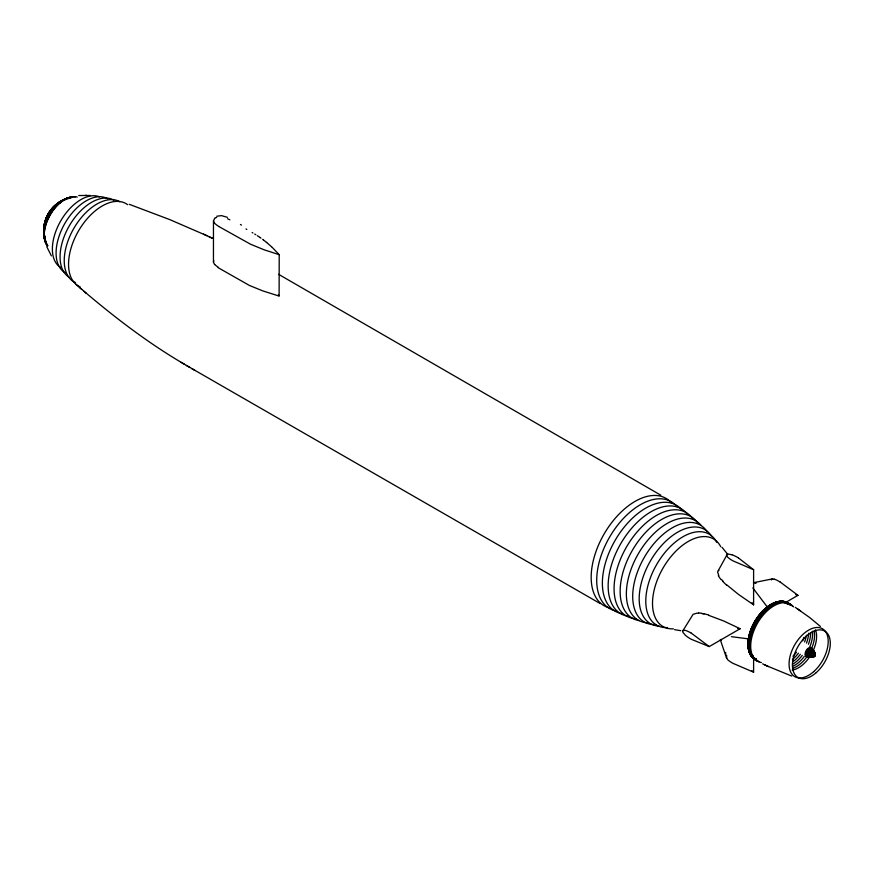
<?xml version="1.0" encoding="UTF-8"?>
<svg xmlns="http://www.w3.org/2000/svg" width="874" height="874" viewBox="0 0 874 874"><rect width="100%" height="100%" fill="white"/><g stroke="black" fill="none" stroke-linecap="round" stroke-linejoin="round"><path stroke-width="1.31" d="M214.589 264.603L213.453 262.156L213.464 220.86L214.72 218.314M218.161 267.695L249.418 285.448L262.779 290.889L278.347 295.827A3.54 2.032 -0.2 0 0 279.112 295.904L279.21 254.673L272.196 247.353M213.453 262.156L213.813 260.747M708.65 615.318L723.541 620.922L740.136 628.734L709.24 646.574L691.323 639.298A34.731 20.047 60 0 1 685.391 635.289L683.031 632.47A2.983 1.715 60 0 1 682.692 631.531L682.692 630.952A2.983 1.715 60 0 1 683.031 630.416L685.402 630.383A34.731 20.047 60 0 1 691.323 633.191M771.349 579.975L771.425 579.713A2.983 1.715 60 0 1 771.764 579.178L774.146 579.156M682.616 631.203L693.082 614.346L696.742 613.187A27.553 21.347 41.6 0 1 697.594 613.209L698.632 613.264M731.877 554.75L728.293 554.083A2.983 1.715 0 0 0 727.31 554.247L717.991 571.115A4.02 3.07 23.9 0 0 717.652 572.055L718.778 575.54M726.982 554.356L726.797 554.542A2.983 1.715 0 0 0 726.513 555.11L727.671 557.175A34.731 20.047 0 0 0 733.067 560.9L753.606 569.728L753.606 604.841L738.541 594.451L726.818 584.914M785.387 602.612L797.973 595.336L780.056 581.931M216.796 216.239L221.483 215.616L227.404 217.342M215.168 217.877L216.686 217.397M755.092 583.384L756.065 583.187M753.432 582.707L772.485 578.894M78.769 195.525L90.284 195.47M85.707 195.284L86.318 195.306M740.136 628.734L737.612 628.504M731.44 636.687L749.094 638.949M674.564 629.662L680.78 630.689M702.073 613.69L703.92 614.051M279.21 254.673L264.188 249.822L250.499 244.207L218.839 226.519M797.973 595.336L795.799 594.659M791.746 676.072L766.771 665.824M129.254 204.308L169.665 219.56L206.996 235.74M753.606 657.652L753.606 672.182L733.035 663.377A34.731 20.047 0 0 1 727.605 659.662L726.513 657.576A2.983 1.715 0 0 1 726.797 657.008M209.115 236.745L212.59 238.351L203.555 234.134M762.631 663.858L766.367 665.638M764.695 664.852L768.432 666.611M600.23 603.584L186.402 365.441M240.426 224.487L241.497 225.099M246.02 228.966L246.818 229.425M278.577 274.316L660.81 495.187M79.381 287.317C112.342 315.634 146.919 342.346 184.49 364.294M191.712 368.544L195.11 370.521M252.127 232.506L252.914 232.965M181.115 362.317L189.789 367.43M738.344 557.852L753.606 569.728M691.323 633.169L709.24 646.574M254.738 234.068L255.765 234.702M257.284 235.674L258.529 236.493M259.021 236.821L259.764 237.313M795.264 607.321L809.783 617.623L820.402 626.429M260.004 237.488L260.965 238.154M797.164 608.61L798.683 609.67M799.054 609.921L800.551 610.97M262.626 239.356L263.314 239.869M263.555 240.044L265.598 241.639M266.035 241.989L266.701 242.535M266.92 242.71L271.792 246.971M84.024 291.337L86.428 293.424M75.579 283.974L81.719 289.36M751.924 670.642L753.606 672.182M722.929 581.035L722.066 580.063A39.778 32.218 14 0 1 721.542 579.473M278.347 294.822L279.112 295.904M722.044 547.353L727.616 554.192M768.202 608.195L752.82 587.896M214.425 222.892L213.464 220.86M752.077 602.667L753.606 604.841M51.38 255.885L46.803 246.796M720.329 639.735L726.622 658.341M721.269 639.364L721.498 640.074M725.54 652.397L725.846 653.348M726.414 655.085L726.731 656.024M218.893 226.486A30.656 17.698 0 0 1 214.305 222.936M227.535 218.719A30.721 17.742 0 0 1 229.851 219.844M218.424 267.378A27.52 17.327 -4.5 0 1 214.818 264.505M47.349 218.194A12.356 7.134 -60 0 1 49.578 213.464M46.475 219.472A14.126 8.15 -60 0 1 53.707 208.056M45.415 222.914A15.645 9.024 -60 0 1 55.575 206.122M45 227.557A16.999 9.811 -60 0 1 56.034 205.357M44.683 228.507A18.234 10.521 -60 0 1 60.164 202.888M44.323 228.343A19.348 11.165 -60 0 1 59.913 202.56M44.126 229.13A20.397 11.766 -60 0 1 62.557 201.304M44.082 231.064A21.358 12.323 -60 0 1 62.24 201.042M44.181 233.008A22.276 12.848 -60 0 1 63.999 200.233M45.23 236.996A23.128 13.35 -60 0 1 48.136 214.6A23.128 13.35 -60 0 1 65.812 199.556M45.24 237.881A23.937 13.809 -60 0 1 48.245 214.698A23.937 13.809 -60 0 1 66.544 199.13M44.803 237.684A24.712 14.257 -60 0 1 49.261 213.278A24.712 14.257 -60 0 1 68.412 198.627M44.847 238.482A25.444 14.683 -60 0 1 49.447 213.354A25.444 14.683 -60 0 1 69.166 198.267M46.016 241.388A26.144 15.087 -60 0 1 49.163 214.239A26.144 15.087 -60 0 1 71.078 197.928M46.136 242.196A26.81 15.47 -60 0 1 48.9 215.19A26.81 15.47 -60 0 1 70.63 197.633M46.977 243.955A27.455 15.841 -60 0 1 48.638 216.195A27.455 15.841 -60 0 1 71.351 197.349M47.95 245.616A28.066 16.191 -60 0 1 47.141 244.742M45.787 242.655A28.066 16.191 -60 0 1 49.807 214.611A28.066 16.191 -60 0 1 72.061 197.098M46.584 244.502A28.656 16.53 -60 0 1 50.561 213.868A28.656 16.53 -60 0 1 75.306 197M47.524 246.271A29.224 16.868 -60 0 1 50.823 213.988A29.224 16.868 -60 0 1 77.273 197.065M60.732 267.477A40.335 23.27 -60 0 1 60.022 222.16A40.335 23.27 -60 0 1 99.549 196.858M64.916 272.535A42.618 24.592 -60 0 1 64.916 223.318A42.618 24.592 -60 0 1 107.502 198.693M69.286 277.255A44.53 25.696 -60 0 1 69.286 225.842A44.53 25.696 -60 0 1 113.784 200.113M75.503 282.597A46.169 26.635 -60 0 1 72.99 229.873A46.169 26.635 -60 0 1 119.935 201.763M80.168 286.934A47.6 27.465 -60 0 1 78.409 231.097A47.6 27.465 -60 0 1 127.615 204.68M608.741 607.681A61.967 35.758 -60 0 1 605.147 532.222A61.967 35.758 -60 0 1 671.822 503.348M616.749 611.057A61.683 35.583 -60 0 1 609.495 537.281A61.683 35.583 -60 0 1 676.979 506.647M622.255 613.712A61.224 35.321 -60 0 1 615.056 540.482A61.224 35.321 -60 0 1 682.026 510.077M627.827 616.192A60.568 34.949 -60 0 1 620.704 543.737A60.568 34.949 -60 0 1 686.975 513.661M636.064 618.781A59.727 34.457 -60 0 1 626.45 547.058A59.727 34.457 -60 0 1 693.333 519.495M639.211 620.616A58.678 33.857 -60 0 1 633.366 548.632A58.678 33.857 -60 0 1 698.009 523.362M647.503 622.823A57.422 33.136 -60 0 1 637.255 555.646A57.422 33.136 -60 0 1 701.079 525.34M655.839 624.571A55.98 32.294 -60 0 1 643.33 559.087A55.98 32.294 -60 0 1 706.99 531.523M659.204 626.155A54.341 31.355 -60 0 1 650.453 560.889A54.341 31.355 -60 0 1 711.305 535.817M667.507 627.576A52.538 30.306 -60 0 1 656.68 564.484A52.538 30.306 -60 0 1 716.691 542.295M673.417 628.843A50.561 29.17 -60 0 1 662.995 568.122A50.561 29.17 -60 0 1 720.755 546.774M808.384 656.407A5.091 2.939 -60 0 1 805.052 654.102A5.091 2.939 -60 0 1 808.559 648.016A5.091 2.939 -60 0 1 812.23 649.753M809.171 656.429A4.894 2.83 -60 0 1 805.719 654.331A4.894 2.83 -60 0 1 809.335 648.333A4.894 2.83 -60 0 1 812.623 650.715A3.649 2.098 -60 0 1 814.098 654.08M809.706 656.56A4.687 2.709 -60 0 1 806.396 654.648A4.687 2.709 -60 0 1 809.706 648.901A4.687 2.709 -60 0 1 813.028 650.813M810.012 656.811A4.468 2.578 -60 0 1 807.106 654.418A4.468 2.578 -60 0 1 810.766 649.142A4.468 2.578 -60 0 1 813.323 652.037M810.777 656.789A4.217 2.436 -60 0 1 807.794 654.823A4.217 2.436 -60 0 1 811.192 649.688A4.217 2.436 -60 0 1 813.683 652.397M811.509 656.756A3.944 2.272 -60 0 1 808.516 655.271A3.944 2.272 -60 0 1 811.509 650.322A3.944 2.272 -60 0 1 814.065 652.517M812.022 656.822A3.649 2.098 -60 0 1 809.28 655.085A3.649 2.098 -60 0 1 812.623 650.671M813.486 655.992A3.31 1.912 -60 0 1 810.078 656.112A3.31 1.912 -60 0 1 812.645 651.425A3.31 1.912 -60 0 1 814.492 654.156M814.557 655.052A2.928 1.682 -60 0 1 811.116 656.8A2.928 1.682 -60 0 1 812.656 652.343A2.928 1.682 -60 0 1 814.885 654.102M755.846 659.542A32.382 18.693 -60 0 1 754.644 621.556A32.382 18.693 -60 0 1 788.14 603.595M790.522 605.42A32.655 18.857 -60 0 0 755.977 619.633A32.655 18.857 -60 0 0 755.977 659.936A32.709 18.878 -60 0 1 756.065 619.677A32.709 18.878 -60 0 1 790.664 605.453M757.539 660.678A32.764 18.922 -60 0 1 755.038 621.785A31.934 18.441 -60 0 1 788.031 604.043M789.965 604.502A32.764 18.922 -60 0 0 755.038 621.785A31.934 18.441 -60 0 0 756.174 659.215M758.02 661.05A32.851 18.966 -60 0 1 755.518 622.059A32.851 18.966 -60 0 1 790.533 604.732M759.014 661.684A32.906 18.999 -60 0 1 757.102 621.622A32.906 18.999 -60 0 1 792.532 606.305M761.385 662.568A32.906 18.999 -60 0 1 757.507 623.206A32.906 18.999 -60 0 1 793.537 606.884M815.453 629.815A25.554 14.76 -60 0 1 812.995 651.043M809.357 657.346A25.554 14.76 -60 0 1 792.205 670.085M814.153 631.115A25.532 14.738 -60 0 1 811.706 648.235M807.336 656.177A25.532 14.738 -60 0 1 792.674 668.315M812.394 631.268A25.564 14.76 -60 0 1 809.717 647.077M804.277 656.483A25.564 14.76 -60 0 1 793.221 666.13M810.635 632.94A25.652 14.803 -60 0 1 808.417 644.258M802.299 655.369A25.652 14.803 -60 0 1 792.5 664.349M808.679 633.246A25.794 14.891 -60 0 1 806.494 643.1M800.355 654.276A25.794 14.891 -60 0 1 793.089 661.596M806.451 635.234A26.002 15.011 -60 0 1 804.615 641.953M798.421 653.206A26.002 15.011 -60 0 1 792.39 659.575M803.883 637.375A26.275 15.175 -60 0 1 802.78 640.795M796.52 652.179A26.275 15.175 -60 0 1 792.969 656.287M753.115 655.904A31.224 18.026 -60 0 1 752.306 654.812M749.663 645.93A31.224 18.026 -60 0 1 749.608 644.149M756.076 622.386A31.224 18.026 -60 0 1 757.234 620.474M761.112 615.132A31.224 18.026 -60 0 1 762.521 613.504M753.333 656.931A31.617 18.256 -60 0 1 757.201 619.131A31.617 18.256 -60 0 1 788.13 604.469M756.589 659.094A31.617 18.256 -60 0 1 755.42 658.515M756.316 659.171A31.814 18.365 -60 0 1 755.136 621.84A31.814 18.365 -60 0 1 788.053 604.196M703.931 613.777A60.732 49.742 47.5 0 1 708.585 615.012M698.577 612.936A35.659 28.46 44.9 0 1 702.051 613.329M731.92 554.717A34.731 20.047 0 0 1 738.322 557.863M726.491 585.045A62.436 51.73 11.3 0 1 722.645 581.21M721.105 579.702A34.61 27.881 14.4 0 1 718.341 575.682M718.461 570.591A4.665 3.66 25.8 0 1 718.898 570.471M774.135 579.091A34.731 20.047 60 0 1 780.056 581.964M814.732 656.341A1.235 0.71 -60 0 0 815.125 654.418A1.235 0.71 -60 0 0 813.65 655.729A1.235 0.71 -60 0 0 814.732 656.341M813.891 656.571A2.48 1.431 -60 0 0 814.677 652.736A2.48 1.431 -60 0 0 811.749 655.336A2.48 1.431 -60 0 0 813.891 656.571M814.328 656.516A1.945 1.125 -60 0 0 814.939 653.512A1.945 1.125 -60 0 0 812.645 655.544A1.945 1.125 -60 0 0 814.328 656.516M813.694 671.625A27.673 15.983 -60 0 0 822.467 628.756A27.673 15.983 -60 0 0 789.725 657.783A27.673 15.983 -60 0 0 813.694 671.625M816.261 672.598A26.788 15.47 -60 0 0 824.75 631.104A26.788 15.47 -60 0 0 793.068 659.204A26.788 15.47 -60 0 0 816.261 672.598"/></g></svg>
